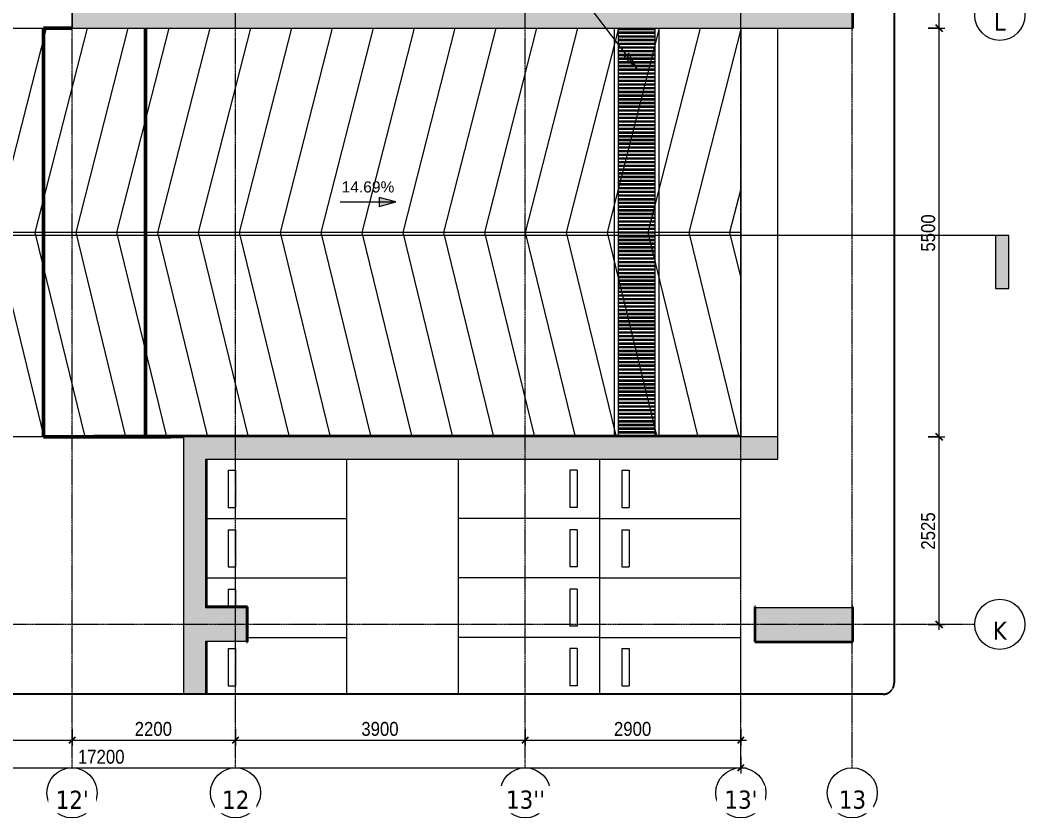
# Model space of a CAD drawing. Header units: millimetres. Extents: x 94264 to 187823, y -5375 to 75426.
# Drawn here: x 105254 to 118776, y 59132 to 69872 of the extents above; entities that cross this region are included whole.
import ezdxf

# ---------------------------------------------------------------- set-up
doc = ezdxf.new("R2010")
doc.units = ezdxf.units.MM
for name, pattern in [('Dash - Tight', [4.5, 3, -1.5]), ('Dash Dot 3_16_', [7.9375, 4.7625, -1.5875, 0, -1.5875]), ('Grid Line', [22.225, 12.7, -3.175, 3.175, -3.175]), ('Hidden', [7.14375, 4.7625, -2.38125])]:
    doc.linetypes.add(name, pattern=pattern)
for name, color, linetype, lineweight in [('0-1', 7, 'Continuous', 5), ('A-ANNO-DIMS', 211, 'Continuous', 9), ('A-ANNO-DIMS-75', 211, 'Continuous', 9), ('A-DETL-GENF-1', 9, 'Continuous', 18), ('A-DETL-GENF-2', 92, 'Dash - Tight', 18), ('A-DETL-GENF-3', 92, 'Hidden', 25), ('A-DETL-THIN', 151, 'Continuous', 18), ('A-FLOR', 192, 'Continuous', 18), ('A-FLOR-1', 7, 'Continuous', 50), ('A-FLOR-2', 192, 'Continuous', 50), ('A-WALL-1', 113, 'Continuous', 35), ('C-PRKG', 70, 'Continuous', 18), ('G-ANNO-DIMS', 111, 'Continuous', 9), ('G-ANNO-SYMB', 111, 'Continuous', 9), ('G-ANNO-SYMB-1', 111, 'Dash Dot 3_16_', 18), ('G-ANNO-TEXT-1', 210, 'Continuous', 9), ('M-EQPM', 50, 'Continuous', 18), ('S-COLS-1', 9, 'Continuous', 18), ('S-COLS-2', 250, 'Continuous', 35), ('S-GRID-1', 1, 'Grid Line', 9), ('S-GRID-IDEN', 1, 'Continuous', 9)]:
    doc.layers.add(name, color=color, linetype=linetype, lineweight=lineweight)
doc.styles.add('Arial_1', font='arial.ttf', dxfattribs={"height": 150})
doc.styles.add('Tahoma_B', font='tahomabd.ttf', dxfattribs={"height": 243.75})
doc.styles.add('UTM Avo', font='', dxfattribs={"width": 0.9, "height": 187.5})
doc.styles.get('UTM Avo').set_extended_font_data('UTM Avo')
doc.dimstyles.new('1_Dim_chi_tiet_2_5', dxfattribs={"dimscale": 304.8, "dimtxt": 187.368928, "dimasz": 0.295276, "dimexe": 0.246063, "dimexo": 0.0625, "dimgap": 0.024606, "dimtad": 1, "dimdec": 0, "dimrnd": 5, "dimzin": 0, "dimdsep": 46, "dimtxsty": 'UTM Avo', "dimblk1": 'OBLIQUE', "dimblk2": 'OBLIQUE', "dimsah": 1, "dimcen": 0.09, "dimdle": 0.246063, "dimazin": 0, "dimtfac": 1, "dimtdec": 4, "dimtix": 1, "dimtmove": 0, "dimatfit": 3, "dimfxl": 0.492126, "dimfxlon": 1, "dimtvp": 1, "dimtolj": 1, "dimtzin": 0, "dimarcsym": 2})

# ---------------------------------------------------------------- blocks, each defined once
blk = doc.blocks.new('NCV_TKTC_KET CAU_rvt-1-TKCS_RAMP DỐC 2 - MẶT BẰNG HẦM')
at = {"layer": 'S-COLS-1'}
h = blk.add_hatch(dxfattribs=at)
h.set_pattern_fill('FP_2', color=256, style=0, pattern_type=2)
h.set_pattern_definition([(45, (0, 0), (-188.5854, 188.5854), []), (45, (0, 285.75), (-188.5854, 188.5854), [])])
h.paths.add_polyline_path([(114953, 73112), (114953, 73312), (114553, 73312), (114553, 73112)])
h = blk.add_hatch(dxfattribs=at)
h.set_pattern_fill('FP_3', color=256, style=0, pattern_type=2)
h.set_pattern_definition([(50, (0, 0), (546.5526, -47.8174), [57.15, -628.65]), (355, (0, 0), (-105.7283, 573.17), [45.72, -502.92]), (100.451, (45.55, -4), (440.8275, 525.35), [48.57, -534.27]), (46.184, (0, 152.4), (813.2367, -126.1284), [85.725, -942.975]), (96.636, (67.8, 141.9), (712.2074, 742.2826), [72.855, -801.405]), (351.184, (0, 152.4), (712.215, 742.276), [68.58, -754.38]), (21, (76.2, 114.3), (454.8433, -306.796), [57.15, -628.65]), (326, (76.2, 114.3), (185.4063, 552.5638), [45.72, -502.92]), (71.451, (114.1, 88.73), (640.2512, 245.7641), [48.57, -534.27]), (37.5, (0, 0), (9.26637, 253.66504), [25.146, -471.678, 25.146, -485.394, -504.825]), (37.5, (0, 0), (9.26637, 253.66504), [-1007.364, 25.146, -479.679]), (7.5, (0, 0), (200.45944, 300.5414), [25.146, -265.938, 25.146, -460.248, -192.405]), (7.5, (0, 0), (200.45944, 300.5414), [-776.478, 25.146, -167.259]), (327.5, (-169.93, 0), (406.77284, -17.18643), [25.146, -165.354, 25.146, -569.214, -788.67]), (327.5, (-169.93, 0), (406.77284, -17.18643), [-784.86, 25.146, -763.524]), (317.5, (-246.13, 0), (444.3881, 76.2803), [25.146, -222.504, 25.146, -369.57, -560.07]), (317.5, (-246.13, 0), (444.3881, 76.2803), [-642.366, 25.146, -534.924])])
h.paths.add_polyline_path([(114953, 73112), (114953, 73312), (114553, 73312), (114553, 73112)])
at = {"layer": 'A-FLOR-1'}
for p, q in [((105567, 69762), (105567, 64262)), ((105953, 69762), (105567, 69762)), ((106943, 64262), (106943, 69762)), ((105567, 64262), (106943, 64262))]:
    blk.add_line(p, q, dxfattribs=at)
at = {"layer": 'S-COLS-2'}
for p, q in [((114553, 73312), (114553, 73112)), ((114953, 73312), (114553, 73312)), ((114953, 73112), (114953, 73312)), ((114553, 73112), (114953, 73112))]:
    blk.add_line(p, q, dxfattribs=at)
blk = doc.blocks.new('XE MAY2 - xe may 2-V6-TKCS_RAMP DỐC 2 - MẶT BẰNG HẦM')
at = {"layer": 'C-PRKG'}
for p, q in [((-1900, -35), (-1900, -800)), ((-300, -150), (-400, -150)), ((-400, -650), (-400, -150)), ((-300, -650), (-300, -150)), ((-300, -650), (-400, -650)), ((-560, -800), (-1900, -800))]:
    blk.add_line(p, q, dxfattribs=at)
blk = doc.blocks.new('XE MAY2 - xe may 2-V7-TKCS_RAMP DỐC 2 - MẶT BẰNG HẦM')
at = {"layer": 'C-PRKG'}
for p, q in [((-1900, 0), (-1900, -800)), ((-10, 0), (-1900, 0)), ((-300, -150), (-400, -150)), ((-400, -650), (-400, -150)), ((-300, -650), (-300, -150)), ((-300, -650), (-400, -650))]:
    blk.add_line(p, q, dxfattribs=at)
blk = doc.blocks.new('XE MAY2 - xe may 2-V8-TKCS_RAMP DỐC 2 - MẶT BẰNG HẦM')
at = {"layer": 'C-PRKG'}
for p, q in [((-1900, 0), (-1900, -800)), ((-10, 0), (-1900, 0)), ((-300, -150), (-400, -150)), ((-400, -650), (-400, -150)), ((-300, -650), (-300, -150)), ((-300, -650), (-400, -650)), ((-10, -800), (-1900, -800))]:
    blk.add_line(p, q, dxfattribs=at)
blk = doc.blocks.new('XE MAY2 - xe may 2-V10-TKCS_RAMP DỐC 2 - MẶT BẰNG HẦM')
at = {"layer": 'C-PRKG'}
for p, q in [((0, -800), (0, 0)), ((-1900, 0), (-1900, -790)), ((0, 0), (-1900, 0)), ((-300, -150), (-400, -150)), ((-400, -650), (-400, -150)), ((-300, -650), (-300, -150)), ((-300, -650), (-400, -650))]:
    blk.add_line(p, q, dxfattribs=at)
blk = doc.blocks.new('XE MAY2 - xe may 2-V3-TKCS_RAMP DỐC 2 - MẶT BẰNG HẦM')
at = {"layer": 'C-PRKG'}
for p, q in [((0, -800), (0, 0)), ((-1900, 0), (-1900, -800)), ((0, 0), (-1900, 0)), ((-300, -150), (-400, -150)), ((-400, -650), (-400, -150)), ((-300, -650), (-300, -150)), ((-300, -650), (-400, -650)), ((0, -800), (-1900, -800))]:
    blk.add_line(p, q, dxfattribs=at)
blk = doc.blocks.new('XE MAY2 - xe may 2-V11-TKCS_RAMP DỐC 2 - MẶT BẰNG HẦM')
at = {"layer": 'C-PRKG'}
for p, q in [((-1900, 0), (-1900, 800)), ((0, 800), (0, 0)), ((-300, 650), (-400, 650)), ((-400, 650), (-400, 150)), ((-300, 650), (-300, 150)), ((-300, 150), (-400, 150)), ((0, 0), (-1900, 0))]:
    blk.add_line(p, q, dxfattribs=at)
blk = doc.blocks.new('XE MAY2 - xe may 2-612722-TKCS_RAMP DỐC 2 - MẶT BẰNG HẦM')
at = {"layer": 'C-PRKG'}
for p, q in [((0, 800), (-1900, 800)), ((-1900, 0), (-1900, 800)), ((0, 800), (0, 0)), ((-300, 650), (-400, 650)), ((-400, 650), (-400, 150)), ((-300, 650), (-300, 150)), ((-300, 150), (-400, 150)), ((0, 0), (-1900, 0))]:
    blk.add_line(p, q, dxfattribs=at)
blk = doc.blocks.new('XE MAY2 - xe may 2-V12-TKCS_RAMP DỐC 2 - MẶT BẰNG HẦM')
at = {"layer": 'C-PRKG'}
for p, q in [((-1900, 0), (-1900, -800)), ((-560, 0), (-1900, 0)), ((-400, -650), (-400, -410)), ((-300, -650), (-300, -410)), ((-300, -650), (-400, -650)), ((-10, -800), (-1900, -800))]:
    blk.add_line(p, q, dxfattribs=at)
blk = doc.blocks.new('XE MAY2 - xe may 2-V13-TKCS_RAMP DỐC 2 - MẶT BẰNG HẦM')
at = {"layer": 'C-PRKG'}
for p, q in [((-1900, -35), (-1900, -800)), ((0, -800), (0, -35)), ((-300, -150), (-400, -150)), ((-400, -650), (-400, -150)), ((-300, -650), (-300, -150)), ((-300, -650), (-400, -650)), ((0, -800), (-1900, -800))]:
    blk.add_line(p, q, dxfattribs=at)
blk = doc.blocks.new('XE MAY2 - xe may 2-V14-TKCS_RAMP DỐC 2 - MẶT BẰNG HẦM')
at = {"layer": 'C-PRKG'}
for p, q in [((0, 800), (-1900, 800)), ((-1900, 35), (-1900, 800)), ((0, 800), (0, 35)), ((-300, 650), (-400, 650)), ((-400, 650), (-400, 150)), ((-300, 650), (-300, 150)), ((-300, 150), (-400, 150))]:
    blk.add_line(p, q, dxfattribs=at)
blk = doc.blocks.new('THOAT NUOC 600 - w600-3954655-TKCS_RAMP DỐC 2 - MẶT BẰNG HẦM')
at = {"layer": 'M-EQPM'}
for p, q in [((-2730, 250), (-2740, 250)), ((2750, 250), (-2740, 250)), ((-2730, 250), (-2730, -250)), ((-2700, -250), (-2700, 250)), ((-2680, 250), (-2700, 250)), ((-2680, 250), (-2680, -250)), ((-2650, -250), (-2650, 250)), ((-2630, 250), (-2650, 250)), ((-2630, 250), (-2630, -250)), ((-2601, -250), (-2601, 250)), ((-2581, 250), (-2601, 250)), ((-2581, 250), (-2581, -250)), ((-2551, -250), (-2551, 250)), ((-2531, 250), (-2551, 250)), ((-2531, 250), (-2531, -250)), ((-2501, -250), (-2501, 250)), ((-2481, 250), (-2501, 250)), ((-2481, 250), (-2481, -250)), ((-2451, -250), (-2451, 250)), ((-2431, 250), (-2451, 250)), ((-2431, 250), (-2431, -250)), ((-2401, -250), (-2401, 250)), ((-2381, 250), (-2401, 250)), ((-2381, 250), (-2381, -250)), ((-2351, -250), (-2351, 250)), ((-2331, 250), (-2351, 250)), ((-2331, 250), (-2331, -250)), ((-2302, -250), (-2302, 250)), ((-2282, 250), (-2302, 250)), ((-2282, 250), (-2282, -250)), ((-2252, -250), (-2252, 250)), ((-2232, 250), (-2252, 250)), ((-2232, 250), (-2232, -250)), ((-2202, -250), (-2202, 250)), ((-2182, 250), (-2202, 250)), ((-2182, 250), (-2182, -250)), ((-2152, -250), (-2152, 250)), ((-2132, 250), (-2152, 250)), ((-2132, 250), (-2132, -250)), ((-2102, -250), (-2102, 250)), ((-2082, 250), (-2102, 250)), ((-2082, 250), (-2082, -250)), ((-2053, -250), (-2053, 250)), ((-2033, 250), (-2053, 250)), ((-2033, 250), (-2033, -250)), ((-2003, -250), (-2003, 250)), ((-1983, 250), (-2003, 250)), ((-1983, 250), (-1983, -250)), ((-1953, -250), (-1953, 250)), ((-1933, 250), (-1953, 250)), ((-1933, 250), (-1933, -250)), ((-1903, -250), (-1903, 250)), ((-1883, 250), (-1903, 250)), ((-1883, 250), (-1883, -250)), ((-1853, -250), (-1853, 250)), ((-1833, 250), (-1853, 250)), ((-1833, 250), (-1833, -250)), ((-1803, -250), (-1803, 250)), ((-1783, 250), (-1803, 250)), ((-1783, 250), (-1783, -250)), ((-1754, -250), (-1754, 250)), ((-1734, 250), (-1754, 250)), ((-1734, 250), (-1734, -250)), ((-1704, -250), (-1704, 250)), ((-1684, 250), (-1704, 250)), ((-1684, 250), (-1684, -250)), ((-1654, -250), (-1654, 250)), ((-1634, 250), (-1654, 250)), ((-1634, 250), (-1634, -250)), ((-1604, -250), (-1604, 250)), ((-1584, 250), (-1604, 250)), ((-1584, 250), (-1584, -250)), ((-1554, -250), (-1554, 250)), ((-1534, 250), (-1554, 250)), ((-1534, 250), (-1534, -250)), ((-1505, -250), (-1505, 250)), ((-1485, 250), (-1505, 250)), ((-1485, 250), (-1485, -250)), ((-1455, -250), (-1455, 250)), ((-1435, 250), (-1455, 250)), ((-1435, 250), (-1435, -250)), ((-1405, -250), (-1405, 250)), ((-1385, 250), (-1405, 250)), ((-1385, 250), (-1385, -250)), ((-1355, -250), (-1355, 250)), ((-1335, 250), (-1355, 250)), ((-1335, 250), (-1335, -250)), ((-1305, -250), (-1305, 250)), ((-1285, 250), (-1305, 250)), ((-1285, 250), (-1285, -250)), ((-1255, -250), (-1255, 250)), ((-1235, 250), (-1255, 250)), ((-1235, 250), (-1235, -250)), ((-1206, -250), (-1206, 250)), ((-1186, 250), (-1206, 250)), ((-1186, 250), (-1186, -250)), ((-1156, -250), (-1156, 250)), ((-1136, 250), (-1156, 250)), ((-1136, 250), (-1136, -250)), ((-1106, -250), (-1106, 250)), ((-1086, 250), (-1106, 250)), ((-1086, 250), (-1086, -250)), ((-1056, -250), (-1056, 250)), ((-1036, 250), (-1056, 250)), ((-1036, 250), (-1036, -250)), ((-1006, -250), (-1006, 250)), ((-986, 250), (-1006, 250)), ((-986, 250), (-986, -250)), ((-957, -250), (-957, 250)), ((-937, 250), (-957, 250)), ((-937, 250), (-937, -250)), ((-907, -250), (-907, 250)), ((-887, 250), (-907, 250)), ((-887, 250), (-887, -250)), ((-857, -250), (-857, 250)), ((-837, 250), (-857, 250)), ((-837, 250), (-837, -250)), ((-807, -250), (-807, 250)), ((-787, 250), (-807, 250)), ((-787, 250), (-787, -250)), ((-757, -250), (-757, 250)), ((-737, 250), (-757, 250)), ((-737, 250), (-737, -250)), ((-707, -250), (-707, 250)), ((-687, 250), (-707, 250)), ((-687, 250), (-687, -250)), ((-658, -250), (-658, 250)), ((-638, 250), (-658, 250)), ((-638, 250), (-638, -250)), ((-608, -250), (-608, 250)), ((-588, 250), (-608, 250)), ((-588, 250), (-588, -250)), ((-558, -250), (-558, 250)), ((-538, 250), (-558, 250)), ((-538, 250), (-538, -250)), ((-508, -250), (-508, 250)), ((-488, 250), (-508, 250)), ((-488, 250), (-488, -250)), ((-458, -250), (-458, 250)), ((-438, 250), (-458, 250)), ((-438, 250), (-438, -250)), ((-409, -250), (-409, 250)), ((-389, 250), (-409, 250)), ((-389, 250), (-389, -250)), ((-359, -250), (-359, 250)), ((-339, 250), (-359, 250)), ((-339, 250), (-339, -250)), ((-309, -250), (-309, 250)), ((-289, 250), (-309, 250)), ((-289, 250), (-289, -250)), ((-259, -250), (-259, 250)), ((-239, 250), (-259, 250)), ((-239, 250), (-239, -250)), ((-209, -250), (-209, 250)), ((-189, 250), (-209, 250)), ((-189, 250), (-189, -250)), ((-159, -250), (-159, 250)), ((-139, 250), (-159, 250)), ((-139, 250), (-139, -250)), ((-110, -250), (-110, 250)), ((-90, 250), (-110, 250)), ((-90, 250), (-90, -250)), ((-60, -250), (-60, 250)), ((-40, 250), (-60, 250)), ((-40, 250), (-40, -250)), ((-10, -250), (-10, 250)), ((10, 250), (-10, 250)), ((10, 250), (10, -250)), ((40, -250), (40, 250)), ((60, 250), (40, 250)), ((60, 250), (60, -250)), ((90, -250), (90, 250)), ((110, 250), (90, 250)), ((110, 250), (110, -250)), ((139, -250), (139, 250)), ((159, 250), (139, 250)), ((159, 250), (159, -250)), ((189, -250), (189, 250)), ((209, 250), (189, 250)), ((209, 250), (209, -250)), ((239, -250), (239, 250)), ((259, 250), (239, 250)), ((259, 250), (259, -250)), ((289, -250), (289, 250)), ((309, 250), (289, 250)), ((309, 250), (309, -250)), ((339, -250), (339, 250)), ((359, 250), (339, 250)), ((359, 250), (359, -250)), ((389, -250), (389, 250)), ((409, 250), (389, 250)), ((409, 250), (409, -250)), ((438, -250), (438, 250)), ((458, 250), (438, 250)), ((458, 250), (458, -250)), ((488, -250), (488, 250)), ((508, 250), (488, 250)), ((508, 250), (508, -250)), ((538, -250), (538, 250)), ((558, 250), (538, 250)), ((558, 250), (558, -250)), ((588, -250), (588, 250)), ((608, 250), (588, 250)), ((608, 250), (608, -250)), ((638, -250), (638, 250)), ((658, 250), (638, 250)), ((658, 250), (658, -250)), ((687, -250), (687, 250)), ((707, 250), (687, 250)), ((707, 250), (707, -250)), ((737, -250), (737, 250)), ((757, 250), (737, 250)), ((757, 250), (757, -250)), ((787, -250), (787, 250)), ((807, 250), (787, 250)), ((807, 250), (807, -250)), ((837, -250), (837, 250)), ((857, 250), (837, 250)), ((857, 250), (857, -250)), ((887, -250), (887, 250)), ((907, 250), (887, 250)), ((907, 250), (907, -250)), ((937, -250), (937, 250)), ((957, 250), (937, 250)), ((957, 250), (957, -250)), ((986, -250), (986, 250)), ((1006, 250), (986, 250)), ((1006, 250), (1006, -250)), ((1036, -250), (1036, 250)), ((1056, 250), (1036, 250)), ((1056, 250), (1056, -250)), ((1086, -250), (1086, 250)), ((1106, 250), (1086, 250)), ((1106, 250), (1106, -250)), ((1136, -250), (1136, 250)), ((1156, 250), (1136, 250)), ((1156, 250), (1156, -250)), ((1186, -250), (1186, 250)), ((1206, 250), (1186, 250)), ((1206, 250), (1206, -250)), ((1235, -250), (1235, 250)), ((1255, 250), (1235, 250)), ((1255, 250), (1255, -250)), ((1285, -250), (1285, 250)), ((1305, 250), (1285, 250)), ((1305, 250), (1305, -250)), ((1335, -250), (1335, 250)), ((1355, 250), (1335, 250)), ((1355, 250), (1355, -250)), ((1385, -250), (1385, 250)), ((1405, 250), (1385, 250)), ((1405, 250), (1405, -250)), ((1435, -250), (1435, 250)), ((1455, 250), (1435, 250)), ((1455, 250), (1455, -250)), ((1485, -250), (1485, 250)), ((1505, 250), (1485, 250)), ((1505, 250), (1505, -250)), ((1534, -250), (1534, 250)), ((1554, 250), (1534, 250)), ((1554, 250), (1554, -250)), ((1584, -250), (1584, 250)), ((1604, 250), (1584, 250)), ((1604, 250), (1604, -250)), ((1634, -250), (1634, 250)), ((1654, 250), (1634, 250)), ((1654, 250), (1654, -250)), ((1684, -250), (1684, 250)), ((1704, 250), (1684, 250)), ((1704, 250), (1704, -250)), ((1734, -250), (1734, 250)), ((1754, 250), (1734, 250)), ((1754, 250), (1754, -250)), ((1783, -250), (1783, 250)), ((1803, 250), (1783, 250)), ((1803, 250), (1803, -250)), ((1833, -250), (1833, 250)), ((1853, 250), (1833, 250)), ((1853, 250), (1853, -250)), ((1883, -250), (1883, 250)), ((1903, 250), (1883, 250)), ((1903, 250), (1903, -250)), ((1933, -250), (1933, 250)), ((1953, 250), (1933, 250)), ((1953, 250), (1953, -250)), ((1983, -250), (1983, 250)), ((2003, 250), (1983, 250)), ((2003, 250), (2003, -250)), ((2033, -250), (2033, 250)), ((2053, 250), (2033, 250)), ((2053, 250), (2053, -250)), ((2082, -250), (2082, 250)), ((2102, 250), (2082, 250)), ((2102, 250), (2102, -250)), ((2132, -250), (2132, 250)), ((2152, 250), (2132, 250)), ((2152, 250), (2152, -250)), ((2182, -250), (2182, 250)), ((2202, 250), (2182, 250)), ((2202, 250), (2202, -250)), ((2232, -250), (2232, 250)), ((2252, 250), (2232, 250)), ((2252, 250), (2252, -250)), ((2282, -250), (2282, 250)), ((2302, 250), (2282, 250)), ((2302, 250), (2302, -250)), ((2331, -250), (2331, 250)), ((2351, 250), (2331, 250)), ((2351, 250), (2351, -250)), ((2381, -250), (2381, 250)), ((2401, 250), (2381, 250)), ((2401, 250), (2401, -250)), ((2431, -250), (2431, 250)), ((2451, 250), (2431, 250)), ((2451, 250), (2451, -250)), ((2481, -250), (2481, 250)), ((2501, 250), (2481, 250)), ((2501, 250), (2501, -250)), ((2531, -250), (2531, 250)), ((2551, 250), (2531, 250)), ((2551, 250), (2551, -250)), ((2581, -250), (2581, 250)), ((2601, 250), (2581, 250)), ((2601, 250), (2601, -250)), ((2630, -250), (2630, 250)), ((2650, 250), (2630, 250)), ((2650, 250), (2650, -250)), ((2680, -250), (2680, 250)), ((2700, 250), (2680, 250)), ((2700, 250), (2700, -250)), ((2730, -250), (2730, 250)), ((2750, 250), (2730, 250)), ((-2740, -250), (-2730, -250)), ((-2740, -250), (2750, -250)), ((-2700, -250), (-2680, -250)), ((-2650, -250), (-2630, -250)), ((-2601, -250), (-2581, -250)), ((-2551, -250), (-2531, -250)), ((-2501, -250), (-2481, -250)), ((-2451, -250), (-2431, -250)), ((-2401, -250), (-2381, -250)), ((-2351, -250), (-2331, -250)), ((-2302, -250), (-2282, -250)), ((-2252, -250), (-2232, -250)), ((-2202, -250), (-2182, -250)), ((-2152, -250), (-2132, -250)), ((-2102, -250), (-2082, -250)), ((-2053, -250), (-2033, -250)), ((-2003, -250), (-1983, -250)), ((-1953, -250), (-1933, -250)), ((-1903, -250), (-1883, -250)), ((-1853, -250), (-1833, -250)), ((-1803, -250), (-1783, -250)), ((-1754, -250), (-1734, -250)), ((-1704, -250), (-1684, -250)), ((-1654, -250), (-1634, -250)), ((-1604, -250), (-1584, -250)), ((-1554, -250), (-1534, -250)), ((-1505, -250), (-1485, -250)), ((-1455, -250), (-1435, -250)), ((-1405, -250), (-1385, -250)), ((-1355, -250), (-1335, -250)), ((-1305, -250), (-1285, -250)), ((-1255, -250), (-1235, -250)), ((-1206, -250), (-1186, -250)), ((-1156, -250), (-1136, -250)), ((-1106, -250), (-1086, -250)), ((-1056, -250), (-1036, -250)), ((-1006, -250), (-986, -250)), ((-957, -250), (-937, -250)), ((-907, -250), (-887, -250)), ((-857, -250), (-837, -250)), ((-807, -250), (-787, -250)), ((-757, -250), (-737, -250)), ((-707, -250), (-687, -250)), ((-658, -250), (-638, -250)), ((-608, -250), (-588, -250)), ((-558, -250), (-538, -250)), ((-508, -250), (-488, -250)), ((-458, -250), (-438, -250)), ((-409, -250), (-389, -250)), ((-359, -250), (-339, -250)), ((-309, -250), (-289, -250)), ((-259, -250), (-239, -250)), ((-209, -250), (-189, -250)), ((-159, -250), (-139, -250)), ((-110, -250), (-90, -250)), ((-60, -250), (-40, -250)), ((-10, -250), (10, -250)), ((40, -250), (60, -250)), ((90, -250), (110, -250)), ((139, -250), (159, -250)), ((189, -250), (209, -250)), ((239, -250), (259, -250)), ((289, -250), (309, -250)), ((339, -250), (359, -250)), ((389, -250), (409, -250)), ((438, -250), (458, -250)), ((488, -250), (508, -250)), ((538, -250), (558, -250)), ((588, -250), (608, -250)), ((638, -250), (658, -250)), ((687, -250), (707, -250)), ((737, -250), (757, -250)), ((787, -250), (807, -250)), ((837, -250), (857, -250)), ((887, -250), (907, -250)), ((937, -250), (957, -250)), ((986, -250), (1006, -250)), ((1036, -250), (1056, -250)), ((1086, -250), (1106, -250)), ((1136, -250), (1156, -250)), ((1186, -250), (1206, -250)), ((1235, -250), (1255, -250)), ((1285, -250), (1305, -250)), ((1335, -250), (1355, -250)), ((1385, -250), (1405, -250)), ((1435, -250), (1455, -250)), ((1485, -250), (1505, -250)), ((1534, -250), (1554, -250)), ((1584, -250), (1604, -250)), ((1634, -250), (1654, -250)), ((1684, -250), (1704, -250)), ((1734, -250), (1754, -250)), ((1783, -250), (1803, -250)), ((1833, -250), (1853, -250)), ((1883, -250), (1903, -250)), ((1933, -250), (1953, -250)), ((1983, -250), (2003, -250)), ((2033, -250), (2053, -250)), ((2082, -250), (2102, -250)), ((2132, -250), (2152, -250)), ((2182, -250), (2202, -250)), ((2232, -250), (2252, -250)), ((2282, -250), (2302, -250)), ((2331, -250), (2351, -250)), ((2381, -250), (2401, -250)), ((2431, -250), (2451, -250)), ((2481, -250), (2501, -250)), ((2531, -250), (2551, -250)), ((2581, -250), (2601, -250)), ((2630, -250), (2650, -250)), ((2680, -250), (2700, -250)), ((2730, -250), (2750, -250)), ((2750, -300), (-2740, -300))]:
    blk.add_line(p, q, dxfattribs=at)
blk = doc.blocks.new('BORDER VIEW - BORDER VIEW-2145816-TKCS_RAMP DỐC 2 - MẶT BẰNG HẦM')
at = {"layer": 'A-DETL-GENF-3'}
for p, q in [((20564, 12688), (20564, 150)), ((20414, 0), (150, 0))]:
    blk.add_line(p, q, dxfattribs=at)
blk.add_arc((20414, 150), 150, 270, 360, dxfattribs=at)
blk = doc.blocks.new('Grid - M_Grid Head - Circle-353313-TKCS_RAMP DỐC 2 - MẶT BẰNG HẦM')
at = {"layer": 'S-GRID-IDEN'}
blk.add_circle((0, 0), 4.5, dxfattribs=at)
blk = doc.blocks.new('Section - 3_32_ x 3_8_-4701953-TKCS_RAMP DỐC 2 - MẶT BẰNG HẦM')
at = {"layer": 'G-ANNO-SYMB'}
blk.add_hatch(color=256, dxfattribs=at).paths.add_polyline_path([(0, 9.525), (0, 0), (-2.38125, 0), (-2.38125, 9.525)])
for p, q in [((0, 9.525), (-2.38125, 9.525)), ((-2.38125, 9.525), (-2.38125, 0)), ((0, 0), (0, 9.525)), ((-2.38125, 0), (0, 0))]:
    blk.add_line(p, q, dxfattribs=at)
blk = doc.blocks.new('DIMBLOCK2-TKCS_RAMP DỐC 2 - MẶT BẰNG HẦM')
at = {"layer": 'A-ANNO-DIMS-75'}
for p, q in [((99953, 60330), (99953, 60105)), ((99953, 60180), (99953, 60330)), ((105953, 60330), (105953, 60105)), ((105953, 60180), (105953, 60330)), ((99953, 60180), (105953, 60180))]:
    blk.add_line(p, q, dxfattribs=at)
at = {"layer": 'A-ANNO-DIMS-75', "lineweight": 25}
for p, q in [((99953, 60180), (99908, 60135)), ((99953, 60180), (99998, 60225)), ((105953, 60180), (105908, 60135)), ((105953, 60180), (105998, 60225))]:
    blk.add_line(p, q, dxfattribs=at)
at = {"layer": 'A-ANNO-DIMS-75', "color": 0, "insert": (102696, 60424), "char_height": 187.5, "width": 616.24, "attachment_point": 1, "line_spacing_factor": 1.110334, "style": 'UTM Avo'}
blk.add_mtext('6000', dxfattribs=at)
blk = doc.blocks.new('_Oblique')
at = {"color": 0, "linetype": 'ByBlock', "lineweight": -2}
blk.add_line((-0.5, -0.5), (0.5, 0.5), dxfattribs=at)
blk = doc.blocks.new('DIMBLOCK3-TKCS_RAMP DỐC 2 - MẶT BẰNG HẦM')
at = {"layer": 'A-ANNO-DIMS-75'}
for p, q in [((105953, 60330), (105953, 60105)), ((105953, 60180), (105953, 60330)), ((108153, 60330), (108153, 60105)), ((108153, 60180), (108153, 60330)), ((105953, 60180), (108153, 60180))]:
    blk.add_line(p, q, dxfattribs=at)
at = {"layer": 'A-ANNO-DIMS-75', "lineweight": 25}
for p, q in [((105953, 60180), (105908, 60135)), ((105953, 60180), (105998, 60225)), ((108153, 60180), (108108, 60135)), ((108153, 60180), (108198, 60225))]:
    blk.add_line(p, q, dxfattribs=at)
at = {"layer": 'A-ANNO-DIMS-75', "color": 0, "insert": (106796, 60424), "char_height": 187.5, "width": 616.24, "attachment_point": 1, "line_spacing_factor": 1.110334, "style": 'UTM Avo'}
blk.add_mtext('2200', dxfattribs=at)
blk = doc.blocks.new('DIMBLOCK4-TKCS_RAMP DỐC 2 - MẶT BẰNG HẦM')
at = {"layer": 'A-ANNO-DIMS-75'}
for p, q in [((108153, 60330), (108153, 60105)), ((108153, 60180), (108153, 60330)), ((112053, 60330), (112053, 60105)), ((112053, 60180), (112053, 60330)), ((108153, 60180), (112053, 60180))]:
    blk.add_line(p, q, dxfattribs=at)
at = {"layer": 'A-ANNO-DIMS-75', "lineweight": 25}
for p, q in [((108153, 60180), (108108, 60135)), ((108153, 60180), (108198, 60225)), ((112053, 60180), (112008, 60135)), ((112053, 60180), (112098, 60225))]:
    blk.add_line(p, q, dxfattribs=at)
at = {"layer": 'A-ANNO-DIMS-75', "color": 0, "insert": (109846, 60424), "char_height": 187.5, "width": 616.24, "attachment_point": 1, "line_spacing_factor": 1.110334, "style": 'UTM Avo'}
blk.add_mtext('3900', dxfattribs=at)
blk = doc.blocks.new('DIMBLOCK5-TKCS_RAMP DỐC 2 - MẶT BẰNG HẦM')
at = {"layer": 'A-ANNO-DIMS-75'}
for p, q in [((112053, 60330), (112053, 60105)), ((112053, 60180), (112053, 60330)), ((114953, 60330), (114953, 60105)), ((114953, 60180), (114953, 60330)), ((112053, 60180), (115028, 60180))]:
    blk.add_line(p, q, dxfattribs=at)
at = {"layer": 'A-ANNO-DIMS-75', "lineweight": 25}
for p, q in [((112053, 60180), (112008, 60135)), ((112053, 60180), (112098, 60225)), ((114953, 60180), (114908, 60135)), ((114953, 60180), (114998, 60225))]:
    blk.add_line(p, q, dxfattribs=at)
at = {"layer": 'A-ANNO-DIMS-75', "color": 0, "insert": (113246, 60424), "char_height": 187.5, "width": 616.24, "attachment_point": 1, "line_spacing_factor": 1.110334, "style": 'UTM Avo'}
blk.add_mtext('2900', dxfattribs=at)
blk = doc.blocks.new('DIMBLOCK6-TKCS_RAMP DỐC 2 - MẶT BẰNG HẦM')
at = {"layer": 'A-ANNO-DIMS-75'}
for p, q in [((97753, 59955), (97753, 59730)), ((97753, 59805), (97753, 59955)), ((114953, 59955), (114953, 59730)), ((114953, 59805), (114953, 59955)), ((97678, 59805), (115028, 59805))]:
    blk.add_line(p, q, dxfattribs=at)
at = {"layer": 'A-ANNO-DIMS-75', "lineweight": 25}
for p, q in [((97753, 59805), (97708, 59760)), ((97753, 59805), (97798, 59850)), ((114953, 59805), (114908, 59760)), ((114953, 59805), (114998, 59850))]:
    blk.add_line(p, q, dxfattribs=at)
at = {"layer": 'A-ANNO-DIMS-75', "color": 0, "insert": (106032, 60049), "char_height": 187.5, "width": 770.29, "attachment_point": 1, "line_spacing_factor": 1.110334, "style": 'UTM Avo'}
blk.add_mtext('17200', dxfattribs=at)
blk = doc.blocks.new('DIMBLOCK13-TKCS_RAMP DỐC 2 - MẶT BẰNG HẦM')
at = {"layer": 'A-ANNO-DIMS-75'}
for p, q in [((117474, 64262), (117699, 64262)), ((117624, 64262), (117474, 64262)), ((117624, 61662), (117624, 64262)), ((117474, 61737), (117699, 61737)), ((117624, 61737), (117474, 61737))]:
    blk.add_line(p, q, dxfattribs=at)
at = {"layer": 'A-ANNO-DIMS-75', "lineweight": 25}
for p, q in [((117624, 64262), (117579, 64307)), ((117624, 64262), (117669, 64217)), ((117624, 61737), (117579, 61782)), ((117624, 61737), (117669, 61692))]:
    blk.add_line(p, q, dxfattribs=at)
at = {"layer": 'A-ANNO-DIMS-75', "color": 0, "insert": (117380, 62743), "char_height": 187.5, "width": 616.24, "attachment_point": 1, "rotation": 90, "line_spacing_factor": 1.110334, "style": 'UTM Avo'}
blk.add_mtext('2525', dxfattribs=at)
blk = doc.blocks.new('DIMBLOCK14-TKCS_RAMP DỐC 2 - MẶT BẰNG HẦM')
at = {"layer": 'A-ANNO-DIMS-75', "lineweight": 25}
for p, q in [((117624, 69762), (117579, 69807)), ((117624, 69762), (117669, 69717)), ((117624, 64262), (117579, 64307)), ((117624, 64262), (117669, 64217))]:
    blk.add_line(p, q, dxfattribs=at)
at = {"layer": 'A-ANNO-DIMS-75'}
for p, q in [((117474, 69762), (117699, 69762)), ((117624, 69762), (117474, 69762)), ((117624, 64262), (117624, 69762)), ((117474, 64262), (117699, 64262)), ((117624, 64262), (117474, 64262))]:
    blk.add_line(p, q, dxfattribs=at)
at = {"layer": 'A-ANNO-DIMS-75', "color": 0, "insert": (117380, 66755), "char_height": 187.5, "width": 616.24, "attachment_point": 1, "rotation": 90, "line_spacing_factor": 1.110334, "style": 'UTM Avo'}
blk.add_mtext('5500', dxfattribs=at)
blk = doc.blocks.new('DIMBLOCK15-TKCS_RAMP DỐC 2 - MẶT BẰNG HẦM')
at = {"layer": 'A-ANNO-DIMS-75'}
for p, q in [((117474, 73037), (117699, 73037)), ((117624, 73037), (117474, 73037)), ((117624, 69762), (117624, 73112)), ((117474, 69762), (117699, 69762)), ((117624, 69762), (117474, 69762))]:
    blk.add_line(p, q, dxfattribs=at)
at = {"layer": 'A-ANNO-DIMS-75', "lineweight": 25}
for p, q in [((117624, 73037), (117579, 73082)), ((117624, 73037), (117669, 72992)), ((117624, 69762), (117579, 69807)), ((117624, 69762), (117669, 69717))]:
    blk.add_line(p, q, dxfattribs=at)
at = {"layer": 'A-ANNO-DIMS-75', "color": 0, "insert": (117380, 71143), "char_height": 187.5, "width": 616.24, "attachment_point": 1, "rotation": 90, "line_spacing_factor": 1.110334, "style": 'UTM Avo'}
blk.add_mtext('3275', dxfattribs=at)

msp = doc.modelspace()

# ---------------------------------------------------------------- hatches: boundary and pattern name
at = {"layer": 'A-DETL-GENF-1'}
h = msp.add_hatch(dxfattribs=at)
h.set_pattern_fill('FP_4', color=256, style=0, pattern_type=2)
h.set_pattern_definition([(50, (0, 0), (546.5526, -47.8174), [57.15, -628.65]), (355, (0, 0), (-105.7283, 573.17), [45.72, -502.92]), (100.451, (45.55, -4), (440.8275, 525.35), [48.57, -534.27]), (46.184, (0, 152.4), (813.2367, -126.1284), [85.725, -942.975]), (96.636, (67.8, 141.9), (712.2074, 742.2826), [72.855, -801.405]), (351.184, (0, 152.4), (712.215, 742.276), [68.58, -754.38]), (21, (76.2, 114.3), (454.8433, -306.796), [57.15, -628.65]), (326, (76.2, 114.3), (185.4063, 552.5638), [45.72, -502.92]), (71.451, (114.1, 88.73), (640.2512, 245.7641), [48.57, -534.27]), (37.5, (0, 0), (9.26637, 253.66504), [5.029, -491.795, 5.029, -505.511, -504.825]), (37.5, (0, 0), (9.26637, 253.66504), [-1007.364, 5.029, -499.796]), (7.5, (0, 0), (200.45944, 300.5414), [5.029, -286.055, 5.029, -480.365, -192.405]), (7.5, (0, 0), (200.45944, 300.5414), [-776.478, 5.029, -187.376]), (327.5, (-169.93, 0), (406.77284, -17.18643), [5.029, -185.471, 5.029, -589.331, -788.67]), (327.5, (-169.93, 0), (406.77284, -17.18643), [-784.86, 5.029, -783.641]), (317.5, (-246.13, 0), (444.3881, 76.2803), [5.029, -242.621, 5.029, -389.687, -560.07]), (317.5, (-246.13, 0), (444.3881, 76.2803), [-642.366, 5.029, -555.041]), (45, (0, 0), (-188.5854, 188.5854), []), (45, (0, 285.75), (-188.5854, 188.5854), [])])
h.paths.add_polyline_path([(107452.6, 60796.9), (107752.6, 60796.9), (107752.6, 61511.9), (108302.6, 61511.9), (108302.6, 61961.9), (107752.6, 61961.9), (107752.6, 63961.9), (115452.6, 63961.9), (115452.6, 64261.9), (107452.6, 64261.9)])
h.paths.add_polyline_path([(116452.6, 61511.9), (116452.6, 61961.9), (115152.6, 61961.9), (115152.6, 61511.9)])
h.paths.add_polyline_path([(114490.9, 69761.9), (116452.6, 69761.9), (116452.6, 70111.9), (115152.6, 70111.9), (115152.6, 70061.9), (108152.6, 70061.9), (108152.6, 70111.9), (107302.6, 70111.9), (107302.6, 70061.9), (106252.6, 70061.9), (106252.6, 73036.9), (106652.6, 73036.9), (106652.6, 73386.9), (106252.6, 73386.9), (106252.6, 73634.9), (105952.6, 73634.9), (105952.6, 69761.9), (113197.7, 69761.9)])
h.paths.add_polyline_path([(114752.6, 72716.9), (114952.6, 72716.9), (114952.6, 72916.9), (114752.6, 72916.9)])
at = {"layer": 'G-ANNO-DIMS'}
msp.add_hatch(color=256, dxfattribs=at).paths.add_polyline_path([(110309.9, 67424.4), (110084.9, 67484.7), (110084.9, 67364.1)])
at = {"layer": 'G-ANNO-TEXT-1'}
msp.add_hatch(color=256, dxfattribs=at).paths.add_polyline_path([(113552.5, 69218.4), (113447.7, 69421.4), (113384.6, 69373.3)])

# ---------------------------------------------------------------- linework, layer by layer
at = {"layer": 'A-DETL-THIN'}
for p, q in [((105952.6, 73634.9), (105952.6, 69761.9)), ((116452.6, 69761.9), (116452.6, 70111.9)), ((97752.6, 69761.9), (105952.6, 69761.9)), ((105605.5, 69761.9), (104902.6, 67011.9)), ((106155.5, 69761.9), (105452.6, 67011.9)), ((105952.6, 69761.9), (116452.6, 69761.9)), ((106705.5, 69761.9), (106002.6, 67011.9)), ((107255.5, 69761.9), (106552.6, 67011.9)), ((107805.5, 69761.9), (107102.6, 67011.9)), ((108355.5, 69761.9), (107652.6, 67011.9)), ((108905.5, 69761.9), (108202.6, 67011.9)), ((109455.5, 69761.9), (108752.6, 67011.9)), ((110005.5, 69761.9), (109302.6, 67011.9)), ((110555.5, 69761.9), (109852.6, 67011.9)), ((111105.5, 69761.9), (110402.6, 67011.9)), ((111655.5, 69761.9), (110952.6, 67011.9)), ((112205.5, 69761.9), (111502.6, 67011.9)), ((112755.5, 69761.9), (112052.6, 67011.9)), ((113305.5, 69761.9), (112602.6, 67011.9)), ((113855.5, 69761.9), (113152.6, 67011.9)), ((114405.5, 69761.9), (113702.6, 67011.9)), ((114952.6, 69750.5), (114252.6, 67011.9)), ((114952.6, 69761.9), (114952.6, 64261.9)), ((114952.6, 67598.8), (114802.6, 67011.9)), ((114952.6, 67011.9), (97752.6, 67011.9)), ((104902.6, 67011.9), (105574.6, 64261.9)), ((105452.6, 67011.9), (106124.6, 64261.9)), ((106002.6, 67011.9), (106674.6, 64261.9)), ((106552.6, 67011.9), (107224.6, 64261.9)), ((107102.6, 67011.9), (107774.6, 64261.9)), ((107652.6, 67011.9), (108324.6, 64261.9)), ((108202.6, 67011.9), (108874.6, 64261.9)), ((108752.6, 67011.9), (109424.6, 64261.9)), ((109302.6, 67011.9), (109974.6, 64261.9)), ((109852.6, 67011.9), (110524.6, 64261.9)), ((110402.6, 67011.9), (111074.6, 64261.9)), ((110952.6, 67011.9), (111624.6, 64261.9)), ((111502.6, 67011.9), (112174.6, 64261.9)), ((112052.6, 67011.9), (112724.6, 64261.9)), ((112602.6, 67011.9), (113274.6, 64261.9)), ((113152.6, 67011.9), (113824.6, 64261.9)), ((113702.6, 67011.9), (114374.6, 64261.9)), ((114252.6, 67011.9), (114924.6, 64261.9)), ((114802.6, 67011.9), (114952.6, 66398.2)), ((107452.6, 64261.9), (100752.6, 64261.9)), ((115452.6, 64261.9), (107452.6, 64261.9)), ((107452.6, 64261.9), (107452.6, 60796.9)), ((115452.6, 63961.9), (115452.6, 64261.9)), ((107752.6, 61961.9), (107752.6, 63961.9)), ((107752.6, 63961.9), (115452.6, 63961.9)), ((108302.6, 61961.9), (107752.6, 61961.9)), ((108302.6, 61511.9), (108302.6, 61961.9)), ((116452.6, 61961.9), (115152.6, 61961.9)), ((115152.6, 61961.9), (115152.6, 61511.9)), ((116452.6, 61511.9), (116452.6, 61961.9)), ((107752.6, 60796.9), (107752.6, 61511.9)), ((107752.6, 61511.9), (108302.6, 61511.9)), ((115152.6, 61511.9), (116452.6, 61511.9))]:
    msp.add_line(p, q, dxfattribs=at)
at = {"layer": 'A-FLOR'}
for p, q in [((113252, 64271.9), (113252, 69761.9)), ((115452.6, 64261.9), (115452.6, 69761.9))]:
    msp.add_line(p, q, dxfattribs=at)
at = {"layer": 'A-FLOR-2'}
msp.add_line((106939.3, 64261.9), (107283.3, 64261.9), dxfattribs=at)
at = {"layer": 'A-WALL-1'}
for p, q in [((116462.6, 69761.9), (116462.6, 70111.9)), ((116452.6, 69761.9), (116462.6, 69761.9)), ((114962.6, 64271.9), (106247.4, 64271.9)), ((106247.4, 64271.9), (106247.4, 64261.9)), ((106247.4, 64261.9), (107452.6, 64261.9)), ((114962.6, 64261.9), (114962.6, 64271.9)), ((114952.6, 63961.9), (114952.6, 63951.9)), ((114962.6, 63951.9), (114962.6, 63961.9)), ((107762.6, 61971.9), (107762.6, 63951.9)), ((114952.6, 63951.9), (114962.6, 63951.9)), ((108312.6, 61971.9), (107762.6, 61971.9)), ((108312.6, 61501.9), (108312.6, 61971.9)), ((115152.6, 61971.9), (115142.6, 61971.9)), ((115142.6, 61971.9), (115142.6, 61501.9)), ((116462.6, 61971.9), (116452.6, 61971.9)), ((116462.6, 61501.9), (116462.6, 61971.9)), ((107762.6, 60796.9), (107762.6, 61501.9)), ((108302.6, 61501.9), (108312.6, 61501.9)), ((115142.6, 61501.9), (116462.6, 61501.9))]:
    msp.add_line(p, q, dxfattribs=at)
at = {"layer": 'G-ANNO-DIMS'}
for p, q in [((110309.9, 67424.4), (110084.9, 67484.7)), ((110084.9, 67484.7), (110084.9, 67364.1)), ((109559.9, 67424.4), (110309.9, 67424.4)), ((110084.9, 67364.1), (110309.9, 67424.4))]:
    msp.add_line(p, q, dxfattribs=at)
at = {"layer": 'G-ANNO-SYMB-1'}
msp.add_line((118382.5, 66971.7), (95350.4, 66971.7), dxfattribs=at)
at = {"layer": 'G-ANNO-TEXT-1'}
for p, q in [((113552.5, 69218.4), (112456, 70657.4)), ((113447.7, 69421.4), (113384.6, 69373.3)), ((113384.6, 69373.3), (113552.5, 69218.4)), ((113552.5, 69218.4), (113447.7, 69421.4))]:
    msp.add_line(p, q, dxfattribs=at)
at = {"layer": 'S-GRID-1'}
for p, q in [((105952.6, 61681.8), (105952.6, 72805.9)), ((108152.6, 61681.8), (108152.6, 72805.9)), ((112052.6, 61681.8), (112052.6, 72805.9)), ((114952.6, 61681.8), (114952.6, 72805.9)), ((116452.6, 61681.8), (116452.6, 72805.9)), ((116226.2, 61736.9), (97260.6, 61736.9)), ((105952.6, 59806.8), (105952.6, 61681.8)), ((108152.6, 59806.8), (108152.6, 61681.8)), ((112052.6, 59806.8), (112052.6, 61681.8)), ((114952.6, 59806.8), (114952.6, 61681.8)), ((118101.2, 61736.9), (116226.2, 61736.9)), ((116452.6, 59806.8), (116452.6, 61681.8))]:
    msp.add_line(p, q, dxfattribs=at)

# ---------------------------------------------------------------- block references
at = {"layer": '0-1'}
msp.add_blockref('NCV_TKTC_KET CAU_rvt-1-TKCS_RAMP DỐC 2 - MẶT BẰNG HẦM', (0, 0), dxfattribs=at)
at = {"layer": 'A-DETL-GENF-2'}
msp.add_blockref('BORDER VIEW - BORDER VIEW-2145816-TKCS_RAMP DỐC 2 - MẶT BẰNG HẦM', (96452.6, 60796.9), dxfattribs=at)
at = {"layer": 'C-PRKG', "rotation": 180}
for name, p in [('XE MAY2 - xe may 2-V7-TKCS_RAMP DỐC 2 - MẶT BẰNG HẦM', (107752.6, 63161.9)), ('XE MAY2 - xe may 2-V10-TKCS_RAMP DỐC 2 - MẶT BẰNG HẦM', (113052.6, 63161.9)), ('XE MAY2 - xe may 2-V8-TKCS_RAMP DỐC 2 - MẶT BẰNG HẦM', (107752.6, 62361.9)), ('XE MAY2 - xe may 2-V3-TKCS_RAMP DỐC 2 - MẶT BẰNG HẦM', (113052.6, 62361.9)), ('XE MAY2 - xe may 2-V12-TKCS_RAMP DỐC 2 - MẶT BẰNG HẦM', (107752.6, 61561.9)), ('XE MAY2 - xe may 2-V6-TKCS_RAMP DỐC 2 - MẶT BẰNG HẦM', (107752.6, 60761.9)), ('XE MAY2 - xe may 2-V13-TKCS_RAMP DỐC 2 - MẶT BẰNG HẦM', (113052.6, 60761.9))]:
    msp.add_blockref(name, p, dxfattribs=at)
at = {"layer": 'C-PRKG'}
for name, p in [('XE MAY2 - xe may 2-V11-TKCS_RAMP DỐC 2 - MẶT BẰNG HẦM', (113052.6, 63161.9)), ('XE MAY2 - xe may 2-612722-TKCS_RAMP DỐC 2 - MẶT BẰNG HẦM', (113052.6, 62361.9)), ('XE MAY2 - xe may 2-612722-TKCS_RAMP DỐC 2 - MẶT BẰNG HẦM', (113052.6, 61561.9)), ('XE MAY2 - xe may 2-V14-TKCS_RAMP DỐC 2 - MẶT BẰNG HẦM', (113052.6, 60761.9))]:
    msp.add_blockref(name, p, dxfattribs=at)
at = {"layer": 'G-ANNO-SYMB', "xscale": 74.99999999999996, "yscale": 74.99999999999996, "zscale": 74.99999999999996, "rotation": 180}
msp.add_blockref('Section - 3_32_ x 3_8_-4701953-TKCS_RAMP DỐC 2 - MẶT BẰNG HẦM', (118382.5, 66971.7), dxfattribs=at)
at = {"layer": 'M-EQPM', "rotation": 89.99999999999993}
msp.add_blockref('THOAT NUOC 600 - w600-3954655-TKCS_RAMP DỐC 2 - MẶT BẰNG HẦM', (113552, 67011.9), dxfattribs=at)
at = {"layer": 'S-GRID-IDEN', "xscale": 74.99999999999996, "yscale": 74.99999999999996, "zscale": 74.99999999999996, "rotation": 89.9999999999998}
for p in [(118438.7, 69936.9), (118438.7, 61736.9)]:
    msp.add_blockref('Grid - M_Grid Head - Circle-353313-TKCS_RAMP DỐC 2 - MẶT BẰNG HẦM', p, dxfattribs=at)
at = {"layer": 'S-GRID-IDEN', "xscale": 74.99999999999996, "yscale": 74.99999999999996, "zscale": 74.99999999999996}
for p in [(105952.6, 59469.3), (108152.6, 59469.3), (112052.6, 59469.3), (114952.6, 59469.3), (116452.6, 59469.3)]:
    msp.add_blockref('Grid - M_Grid Head - Circle-353313-TKCS_RAMP DỐC 2 - MẶT BẰNG HẦM', p, dxfattribs=at)

# ---------------------------------------------------------------- texts
at = {"layer": 'G-ANNO-DIMS', "insert": (109580.6, 67701.2), "char_height": 150, "width": 850.249, "attachment_point": 1, "line_spacing_factor": 0.941778, "style": 'Arial_1'}
msp.add_mtext('14.69%', dxfattribs=at)

# ---------------------------------------------------------------- dimensions: what is measured, and where the dimension line sits
at = {"layer": 'A-ANNO-DIMS'}
for base, p1, p2, override, picture, middle in [((117623.6, 73036.9), (117473.6, 69761.9), (117473.6, 73036.9), {"dimpost": '<>', "dimfxl": 3274.949304}, 'DIMBLOCK15-TKCS_RAMP DỐC 2 - MẶT BẰNG HẦM', (117519.1, 71399.4)), ((117623.6, 69761.9), (117473.6, 64261.9), (117473.6, 69761.9), {"dimpost": '<>', "dimfxl": 5500}, 'DIMBLOCK14-TKCS_RAMP DỐC 2 - MẶT BẰNG HẦM', (117519.1, 67011.9)), ((117623.6, 64261.9), (117473.6, 61736.9), (117473.6, 64261.9), {"dimpost": '<>', "dimfxl": 2525}, 'DIMBLOCK13-TKCS_RAMP DỐC 2 - MẶT BẰNG HẦM', (117519.1, 62999.4))]:
    dim = msp.add_linear_dim(base=base, p1=p1, p2=p2, angle=90, dimstyle='1_Dim_chi_tiet_2_5', override=override, dxfattribs=at)
    dim.commit()
    dim.dimension.update_dxf_attribs({"geometry": picture, "text_midpoint": middle})
for base, p1, p2, override, picture, middle in [((105952.6, 60180.1), (99952.6, 60330.1), (105952.6, 60330.1), {"dimpost": '<>', "dimfxl": 6000}, 'DIMBLOCK2-TKCS_RAMP DỐC 2 - MẶT BẰNG HẦM', (102952.6, 60284.6)), ((108152.6, 60180.1), (105952.6, 60330.1), (108152.6, 60330.1), {"dimpost": '<>', "dimfxl": 2200}, 'DIMBLOCK3-TKCS_RAMP DỐC 2 - MẶT BẰNG HẦM', (107052.6, 60284.6)), ((112052.6, 60180.1), (108152.6, 60330.1), (112052.6, 60330.1), {"dimpost": '<>', "dimfxl": 3900.071331}, 'DIMBLOCK4-TKCS_RAMP DỐC 2 - MẶT BẰNG HẦM', (110102.6, 60284.6)), ((114952.6, 60180.1), (112052.6, 60330.1), (114952.6, 60330.1), {"dimpost": '<>', "dimfxl": 2899.928669}, 'DIMBLOCK5-TKCS_RAMP DỐC 2 - MẶT BẰNG HẦM', (113502.6, 60284.6)), ((114952.6, 59805.1), (97752.6, 59955.1), (114952.6, 59955.1), {"dimpost": '<>', "dimfxl": 17200}, 'DIMBLOCK6-TKCS_RAMP DỐC 2 - MẶT BẰNG HẦM', (106352.6, 59909.6))]:
    dim = msp.add_linear_dim(base=base, p1=p1, p2=p2, dimstyle='1_Dim_chi_tiet_2_5', override=override, dxfattribs=at)
    dim.commit()
    dim.dimension.update_dxf_attribs({"geometry": picture, "text_midpoint": middle})

# ---------------------------------------------------------------- next in the draw order: texts
at = {"layer": 'S-GRID-IDEN', "char_height": 243.75, "attachment_point": 5, "line_spacing_factor": 0.996129, "style": 'Tahoma_B', "bg_fill": 3, "box_fill_scale": 1.25, "bg_fill_color": 256, "bg_fill_true_color": 13158600, "bg_fill_transparency": 0}
for s, insert, width in [('\\pt952.49944,1904.99888,2857.50075,3810.00019,4762.49962,5714.99906,6667.50094,7620.00037,8572.49981,9524.99925,10477.50113,11430.00056,12382.5,13334.99944,14287.49888,15240.00075,16192.50019,17144.99963,18097.49906,19050.00094,20002.50038,20954.99981,21907.49925,22860.00113,23812.50056,24765,25717.49944,26669.99887,27622.50075,28575.00019,29527.49963,30479.99906;L', (118438, 69851), 193.5), ('\\pt952.49944,1904.99888,2857.50075,3810.00019,4762.49962,5714.99906,6667.50094,7620.00037,8572.49981,9524.99925,10477.50113,11430.00056,12382.5,13334.99944,14287.49888,15240.00075,16192.50019,17144.99963,18097.49906,19050.00094,20002.50038,20954.99981,21907.49925,22860.00113,23812.50056,24765,25717.49944,26669.99887,27622.50075,28575.00019,29527.49963,30479.99906;K', (118438, 61651), 238.5), ("\\pt952.49944,1904.99888,2857.50075,3810.00019,4762.49962,5714.99906,6667.50094,7620.00037,8572.49981,9524.99925,10477.50113,11430.00056,12382.5,13334.99944,14287.49888,15240.00075,16192.50019,17144.99963,18097.49906,19050.00094,20002.50038,20954.99981,21907.49925,22860.00113,23812.50056,24765,25717.49944,26669.99887,27622.50075,28575.00019,29527.49963,30479.99906;12'", (105955.7, 59375.7), 521.25), ('\\pt952.49944,1904.99888,2857.50075,3810.00019,4762.49962,5714.99906,6667.50094,7620.00037,8572.49981,9524.99925,10477.50113,11430.00056,12382.5,13334.99944,14287.49888,15240.00075,16192.50019,17144.99963,18097.49906,19050.00094,20002.50038,20954.99981,21907.49925,22860.00113,23812.50056,24765,25717.49944,26669.99887,27622.50075,28575.00019,29527.49963,30479.99906;12', (108155.7, 59375.7), 432), ("\\pt952.49944,1904.99888,2857.50075,3810.00019,4762.49962,5714.99906,6667.50094,7620.00037,8572.49981,9524.99925,10477.50113,11430.00056,12382.5,13334.99944,14287.49888,15240.00075,16192.50019,17144.99963,18097.49906,19050.00094,20002.50038,20954.99981,21907.49925,22860.00113,23812.50056,24765,25717.49944,26669.99887,27622.50075,28575.00019,29527.49963,30479.99906;13''", (112055.8, 59375.7), 610.5), ("\\pt952.49944,1904.99888,2857.50075,3810.00019,4762.49962,5714.99906,6667.50094,7620.00037,8572.49981,9524.99925,10477.50113,11430.00056,12382.5,13334.99944,14287.49888,15240.00075,16192.50019,17144.99963,18097.49906,19050.00094,20002.50038,20954.99981,21907.49925,22860.00113,23812.50056,24765,25717.49944,26669.99887,27622.50075,28575.00019,29527.49963,30479.99906;13'", (114955.7, 59375.7), 521.25), ('\\pt952.49944,1904.99888,2857.50075,3810.00019,4762.49962,5714.99906,6667.50094,7620.00037,8572.49981,9524.99925,10477.50113,11430.00056,12382.5,13334.99944,14287.49888,15240.00075,16192.50019,17144.99963,18097.49906,19050.00094,20002.50038,20954.99981,21907.49925,22860.00113,23812.50056,24765,25717.49944,26669.99887,27622.50075,28575.00019,29527.49963,30479.99906;13', (116455.7, 59375.7), 432)]:
    msp.add_mtext(s, dxfattribs=dict(at, insert=insert, width=width))

doc.saveas('drawing.dxf')
